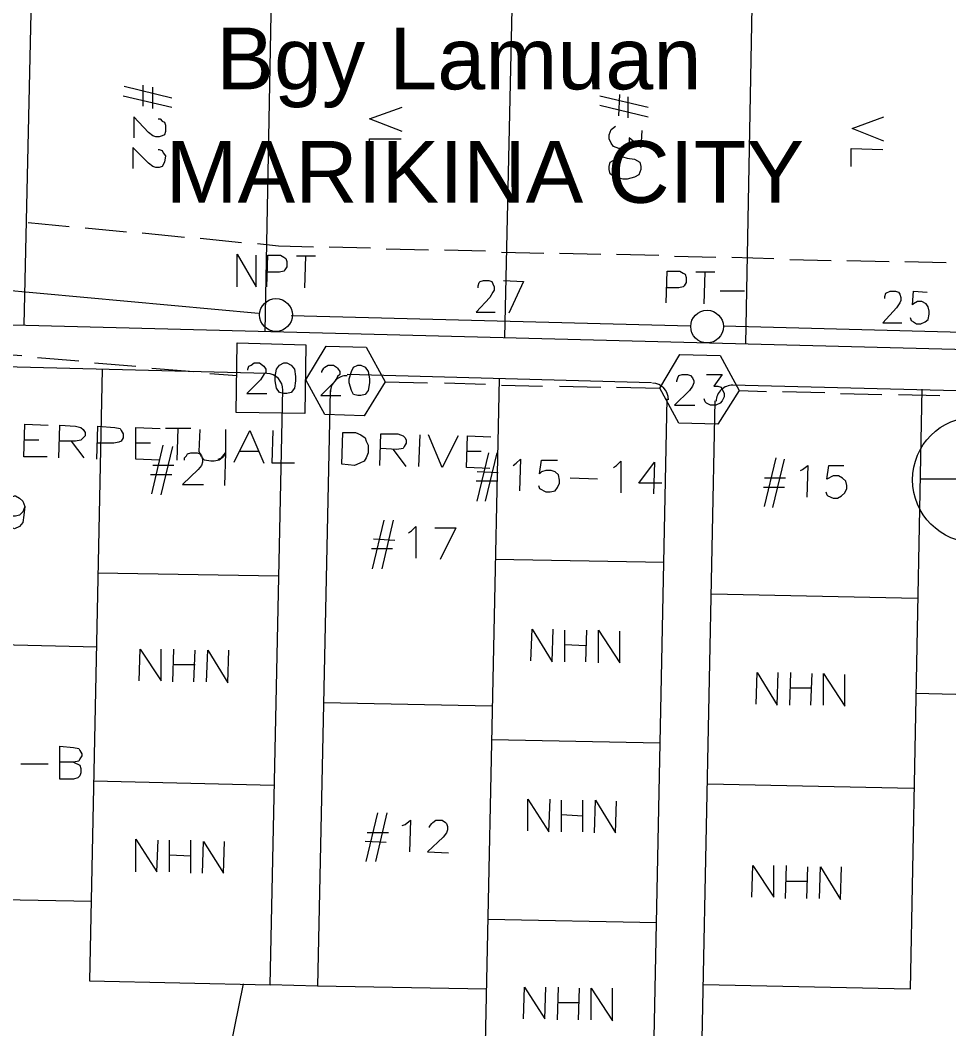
# Model space of a CAD drawing. Header units: millimetres. Extents: x 3.6 to 37.8, y 0.6 to 28.7.
# Drawn here: x 16 to 19.666, y 12.185 to 16.167 of the extents above; entities that cross this region are included whole.
import ezdxf

# ---------------------------------------------------------------- set-up
doc = ezdxf.new("R2010")
doc.units = ezdxf.units.MM
for name, color, linetype, true_color in [('PDF_S45$Cable-565', 23, 'Continuous', 0xdd8a6e), ('PDF_S45$LOTS', 254, 'Continuous', 0xdcdcdc), ('PDF_S45$ROAD', 8, 'Continuous', 0x808080), ('PDF_S45$SDU', 157, 'Continuous', 0x396472)]:
    doc.layers.add(name, color=color, linetype=linetype, true_color=true_color)
for name, color, linetype in [('PDF_S45$NAME-ROAD', 7, 'Continuous'), ('PDF_S45$Passives-TapOffs', 7, 'Continuous'), ('PDF_S45$POLE', 7, 'Continuous'), ('PDF_S45$strand', 7, 'Continuous'), ('PDF_S45$Symbols-EndOfLine', 7, 'Continuous'), ('PDF_Text', 7, 'Continuous')]:
    doc.layers.add(name, color=color, linetype=linetype)
doc.styles.add('PDF Swiss721BT-LightCondensed', font='arial.ttf')

msp = doc.modelspace()

# ---------------------------------------------------------------- linework, layer by layer
at = {"layer": 'PDF_S45$Cable-565', "lineweight": 13}
for points in [[(16.0317, 15.3684), (16.1943, 15.3517)], [(16.2568, 15.3475), (16.4195, 15.3309)], [(16.482, 15.3267), (16.6488, 15.31)], [(16.7114, 15.3058), (16.874, 15.2892)], [(16.9365, 15.285), (17.0199, 15.2766), (17.1575, 15.2725)], [(17.2201, 15.2725), (17.3827, 15.2683)], [(17.4453, 15.2641), (17.612, 15.26)], [(17.6746, 15.26), (17.8372, 15.2558)], [(17.8998, 15.2516), (18.0666, 15.2475)], [(18.1291, 15.2475), (18.2917, 15.2433)], [(18.3543, 15.2433), (18.5211, 15.2391)], [(18.5836, 15.2349), (18.7462, 15.2308)], [(18.8088, 15.2308), (18.9756, 15.2266)], [(19.0381, 15.2224), (19.2007, 15.2183)], [(19.2633, 15.2183), (19.4301, 15.2141)], [(19.4926, 15.2141), (19.6553, 15.2099)], [(15.844, 14.8555), (16.0067, 14.843)], [(16.0692, 14.8346), (16.2318, 14.8221)], [(16.2944, 14.8138), (16.457, 14.8013)], [(16.5195, 14.7929), (16.6863, 14.7804)], [(16.7489, 14.7721), (16.8573, 14.7638)], [(17.4411, 14.7387), (17.6079, 14.7346)], [(17.6746, 14.7346), (17.8372, 14.7304)], [(17.8998, 14.7262), (18.0624, 14.7221)], [(18.1291, 14.7221), (18.2917, 14.7179)], [(18.3543, 14.7179), (18.5252, 14.7137)], [(18.838, 14.7054), (18.9464, 14.7012)], [(19.0089, 14.7012), (19.1757, 14.697)], [(19.2383, 14.6929), (19.4009, 14.6887)], [(19.4676, 14.6887), (19.6302, 14.6845)]]:
    msp.add_lwpolyline(points, dxfattribs=at)
at = {"layer": 'PDF_S45$LOTS', "lineweight": 0}
for points in [[(16.0484, 16.4901), (16.015, 14.9639)], [(16.9949, 16.4692), (16.9657, 14.9389)], [(17.9456, 16.4484), (17.9123, 14.9139)], [(18.8922, 16.4317), (18.863, 14.8889)], [(16.3236, 14.7888), (16.2735, 12.3744), (16.9866, 12.3578)], [(17.8914, 14.7512), (17.8164, 11.1902), (18.4835, 11.1777)], [(19.5594, 14.7095), (19.5135, 12.3411), (18.6962, 12.3578)], [(18.5419, 14.0257), (17.8747, 14.0382)], [(17.0199, 13.9715), (16.3069, 13.984)], [(19.5427, 13.8839), (18.7296, 13.9006)], [(16.3027, 13.6921), (15.5938, 13.7088)], [(20.2224, 13.492), (19.5343, 13.5086)], [(17.8622, 13.4586), (17.1992, 13.4711)], [(18.5252, 13.3127), (17.8622, 13.3252)], [(17.0032, 13.1459), (16.2902, 13.1625)], [(19.526, 13.1334), (18.7129, 13.15)], [(16.2819, 12.6872), (15.156, 12.708)], [(18.5127, 12.6038), (17.8456, 12.6163)], [(16.3945, 9.9643), (16.8823, 12.3619)], [(17.8414, 12.3411), (17.1742, 12.3536)]]:
    msp.add_lwpolyline(points, dxfattribs=at)
at = {"layer": 'PDF_S45$NAME-ROAD', "lineweight": 9}
for points in [[(16.1067, 14.4427), (16.015, 14.4427), (16.0192, 14.5719), (16.1109, 14.5678)], [(16.1526, 14.4385), (16.1568, 14.5678), (16.2193, 14.5636), (16.2402, 14.5594), (16.2485, 14.5511), (16.2568, 14.5386), (16.2568, 14.5261), (16.2402, 14.5094), (16.2193, 14.5052), (16.1526, 14.5052)], [(16.3027, 14.4343), (16.3069, 14.5636), (16.3736, 14.5594), (16.3945, 14.5553), (16.3986, 14.5469), (16.407, 14.5344), (16.407, 14.5177), (16.3986, 14.5052), (16.3903, 14.5011), (16.3694, 14.4969), (16.3069, 14.4969)], [(16.5487, 14.4302), (16.457, 14.4343), (16.457, 14.5594), (16.5529, 14.5553)], [(16.6738, 14.5553), (16.5738, 14.5553)], [(16.6196, 14.4302), (16.6238, 14.5553)], [(16.8114, 14.5511), (16.8114, 14.4594), (16.8031, 14.4427), (16.7864, 14.4302), (16.7656, 14.426), (16.7531, 14.426), (16.728, 14.4302), (16.7155, 14.4427), (16.7072, 14.4635), (16.7114, 14.5511)], [(16.8448, 14.4218), (16.9073, 14.5469), (16.9616, 14.4177)], [(17.0825, 14.4177), (16.9949, 14.4177), (16.9991, 14.5469)], [(16.0734, 14.5094), (16.015, 14.5094)], [(16.2527, 14.4385), (16.2026, 14.5052)], [(16.5154, 14.4969), (16.457, 14.4969)], [(17.4202, 14.4093), (17.4244, 14.5344), (17.4911, 14.5344), (17.512, 14.5261), (17.5203, 14.5177), (17.5245, 14.5094), (17.5245, 14.4969), (17.5161, 14.4844), (17.512, 14.476), (17.4869, 14.4719), (17.4244, 14.476)], [(17.5745, 14.4052), (17.5787, 14.5302)], [(17.7288, 14.5261), (17.6663, 14.401), (17.612, 14.5302)], [(17.8539, 14.3968), (17.7622, 14.401), (17.7663, 14.5261), (17.8581, 14.5219)], [(16.9407, 14.4635), (16.8656, 14.4635)], [(17.5245, 14.4052), (17.4744, 14.4719)], [(17.8205, 14.4635), (17.7622, 14.4635)]]:
    msp.add_lwpolyline(points, dxfattribs=at)
msp.add_lwpolyline([(17.2743, 14.5386), (17.3243, 14.5386), (17.3452, 14.5302), (17.3619, 14.5177), (17.366, 14.5052), (17.3744, 14.4885), (17.3744, 14.4594), (17.366, 14.4385), (17.3577, 14.426), (17.341, 14.4177), (17.3202, 14.4093), (17.2701, 14.4135)], close=True, dxfattribs=at)
at = {"layer": 'PDF_S45$Passives-TapOffs', "lineweight": 9}
for points in [[(16.8573, 14.893), (17.1283, 14.8847), (17.1242, 14.6136), (16.8531, 14.6178)], [(17.2034, 14.6095), (17.1283, 14.7471), (17.2076, 14.8805), (17.366, 14.8763), (17.4411, 14.7387), (17.3577, 14.6053)], [(17.0408, 14.8138), (17.0533, 14.8138), (17.07, 14.8055), (17.0825, 14.7888), (17.0866, 14.7596), (17.0866, 14.7429), (17.0825, 14.7137), (17.07, 14.697), (17.0533, 14.6929), (17.0408, 14.6929), (17.0241, 14.697), (17.0116, 14.7137), (17.0074, 14.7429), (17.0074, 14.7596), (17.0116, 14.7888), (17.0241, 14.8055)], [(18.6003, 14.5761), (18.5252, 14.7137), (18.6045, 14.8472), (18.7629, 14.843), (18.838, 14.7054), (18.7546, 14.5719)], [(17.3327, 14.8055), (17.3452, 14.8055), (17.3619, 14.7971), (17.3744, 14.7804), (17.3785, 14.7512), (17.3785, 14.7346), (17.3744, 14.7054), (17.3619, 14.6887), (17.3452, 14.6845), (17.3327, 14.6845), (17.316, 14.6887), (17.3076, 14.7054), (17.2993, 14.7346), (17.2993, 14.7512), (17.3076, 14.7804), (17.316, 14.7971)]]:
    msp.add_lwpolyline(points, close=True, dxfattribs=at)
for points in [[(16.899, 14.7846), (16.899, 14.7888), (16.9032, 14.8013), (16.9115, 14.8055), (16.924, 14.8138), (16.9449, 14.8138), (16.9574, 14.8055), (16.9616, 14.8013), (16.9699, 14.7888), (16.9699, 14.7763), (16.9616, 14.7679), (16.949, 14.7471), (16.8948, 14.6929), (16.9741, 14.6929)], [(17.1909, 14.7763), (17.1909, 14.7804), (17.1992, 14.7929), (17.2034, 14.7971), (17.2159, 14.8055), (17.2368, 14.8055), (17.2493, 14.7971), (17.2534, 14.7929), (17.2618, 14.7804), (17.2618, 14.7679), (17.2534, 14.7596), (17.2451, 14.7429), (17.1867, 14.6845), (17.2659, 14.6845)], [(18.592, 14.7387), (18.592, 14.7429), (18.5961, 14.7554), (18.6003, 14.7638), (18.6128, 14.7679), (18.6337, 14.7679), (18.6462, 14.7638), (18.6545, 14.7554), (18.6587, 14.7429), (18.6587, 14.7346), (18.6545, 14.7221), (18.642, 14.7054), (18.5836, 14.647), (18.6628, 14.647)], [(18.7087, 14.7679), (18.7713, 14.7679), (18.7379, 14.7221), (18.7546, 14.7221), (18.7671, 14.7179), (18.7796, 14.6929), (18.7796, 14.6804), (18.7713, 14.6637), (18.7629, 14.6553), (18.7462, 14.647), (18.7254, 14.647), (18.7087, 14.6553), (18.7045, 14.6595), (18.7004, 14.672)]]:
    msp.add_lwpolyline(points, dxfattribs=at)
at = {"layer": 'PDF_S45$POLE', "lineweight": 0}
for points in [[(16.8573, 15.114), (16.8573, 15.2433), (16.9324, 15.114), (16.9324, 15.2391)], [(16.9741, 15.114), (16.9782, 15.2391), (17.0283, 15.2391), (17.0408, 15.2308), (17.0491, 15.2266), (17.0533, 15.2141), (17.0533, 15.1932), (17.0449, 15.1807), (17.0408, 15.1766), (17.0241, 15.1724), (16.9741, 15.1724)], [(17.1659, 15.2349), (17.0908, 15.2349)], [(17.1242, 15.1099), (17.1283, 15.2349)], [(18.5503, 15.0515), (18.5544, 15.1766), (18.6045, 15.1766), (18.617, 15.1682), (18.6253, 15.1641), (18.6295, 15.1516), (18.6295, 15.1307), (18.6211, 15.1182), (18.617, 15.114), (18.6003, 15.1099), (18.5503, 15.1099)], [(18.7421, 15.1724), (18.667, 15.1724)], [(18.7004, 15.0473), (18.7045, 15.1724)], [(18.8588, 15.0973), (18.7629, 15.0973)]]:
    msp.add_lwpolyline(points, dxfattribs=at)
for centre in [(17.0101, 15.003), (18.7115, 14.9571)]:
    msp.add_circle(centre, 0.0646, dxfattribs=at)
at = {"layer": 'PDF_S45$ROAD', "lineweight": 0}
for points in [[(15.156, 14.9848), (20.656, 14.843)], [(18.4919, 14.7346), (17.291, 14.7679)], [(17.2242, 14.7054), (17.1742, 12.3536), (16.9866, 12.3578), (17.0366, 14.7095)], [(20.6352, 14.6804), (18.8088, 14.7262)], [(18.7421, 14.6637), (18.6712, 11.1735), (18.4835, 11.1777), (18.5544, 14.672)]]:
    msp.add_lwpolyline(points, dxfattribs=at)
msp.add_lwpolyline([(17.0372, 14.7056, 0.412782), (16.9741, 14.7721), (15.6772, 14.8055)], format="xyb", dxfattribs=at)
for centre, start, end in [((17.2895, 14.6986), 88.5443, 178.8244), ((18.4946, 14.6694), 358.8245, 88.5443), ((18.8116, 14.661), 88.5443, 178.8244)]:
    msp.add_arc(centre, 0.0646, start, end, dxfattribs=at)
at = {"layer": 'PDF_S45$SDU', "lineweight": 0}
for points in [[(16.4111, 15.9063), (16.5988, 15.8604)], [(16.4862, 15.8271), (16.4862, 15.9105)], [(16.5237, 15.8187), (16.5237, 15.9021)], [(16.407, 15.8688), (16.5988, 15.8229)], [(18.2876, 15.8688), (18.4794, 15.8229)], [(18.3626, 15.7895), (18.3668, 15.8729)], [(18.4001, 15.7812), (18.4001, 15.8646)], [(17.5078, 15.727), (17.3785, 15.777), (17.5078, 15.8229)], [(18.2876, 15.8312), (18.4794, 15.7854)], [(16.5446, 15.777), (16.5529, 15.777), (16.5612, 15.7687), (16.5696, 15.7645), (16.5738, 15.752), (16.5738, 15.727), (16.5696, 15.7145), (16.5612, 15.7103), (16.5487, 15.7061), (16.5362, 15.7061), (16.5237, 15.7103), (16.507, 15.7228), (16.4487, 15.7854), (16.4487, 15.702)], [(19.4092, 15.6895), (19.2841, 15.7395), (19.4092, 15.7854)], [(18.4543, 15.7312), (18.4502, 15.6644), (18.4043, 15.702), (18.4043, 15.6853), (18.4001, 15.6728), (18.3751, 15.6603), (18.3626, 15.6603), (18.3418, 15.6686), (18.3334, 15.6811), (18.3251, 15.6978), (18.3251, 15.7145), (18.3334, 15.7353), (18.3376, 15.7395), (18.3501, 15.7478)], [(17.3785, 15.6269), (17.3785, 15.6978), (17.5036, 15.6978)], [(16.5446, 15.6561), (16.5487, 15.6561), (16.5612, 15.6519), (16.5654, 15.6436), (16.5738, 15.6311), (16.5696, 15.6061), (16.5612, 15.5894), (16.5487, 15.5852), (16.5362, 15.5852), (16.5237, 15.5894), (16.507, 15.6019), (16.4445, 15.6644), (16.4445, 15.581)], [(19.28, 15.5894), (19.28, 15.6603), (19.4051, 15.6561)], [(16.5195, 14.2967), (16.5654, 14.4885)], [(16.5571, 14.2926), (16.6029, 14.4844)], [(16.6488, 14.4302), (16.6488, 14.4385), (16.6572, 14.4469), (16.6613, 14.4552), (16.6738, 14.4594), (16.6989, 14.4594), (16.7114, 14.4552), (16.7155, 14.4469), (16.7197, 14.4343), (16.7197, 14.4218), (16.7155, 14.4093), (16.703, 14.3926), (16.6405, 14.3343), (16.7239, 14.3343)], [(16.7822, 14.4343), (16.7948, 14.4385), (16.8114, 14.4594), (16.8073, 14.3301)], [(17.8039, 14.2675), (17.8497, 14.4594)], [(17.8372, 14.2675), (17.8831, 14.4594)], [(17.9456, 14.4093), (17.9581, 14.4177), (17.9748, 14.4343), (17.9706, 14.3092)], [(18.0457, 14.3301), (18.0499, 14.3176), (18.0749, 14.3051), (18.0916, 14.3051), (18.1124, 14.3092), (18.1208, 14.3218), (18.1291, 14.3384), (18.1291, 14.3509), (18.1249, 14.3718), (18.1124, 14.3843), (18.0957, 14.3885), (18.0749, 14.3885), (18.0582, 14.3843), (18.0499, 14.376), (18.0582, 14.4302), (18.1208, 14.4302)], [(18.3418, 14.401), (18.3543, 14.4093), (18.371, 14.426), (18.371, 14.3009)], [(18.5336, 14.3384), (18.4418, 14.3384), (18.5044, 14.4218), (18.5002, 14.2967)], [(18.9381, 14.2467), (18.9839, 14.4385)], [(18.9714, 14.2425), (19.0173, 14.4343)], [(16.6071, 14.4093), (16.5237, 14.4093)], [(17.8873, 14.3801), (17.8039, 14.3843)], [(19.0798, 14.3885), (19.0882, 14.3926), (19.109, 14.4093), (19.1048, 14.2842)], [(19.1799, 14.3051), (19.1841, 14.2926), (19.1882, 14.2884), (19.2091, 14.2801), (19.2258, 14.2801), (19.2424, 14.2884), (19.255, 14.3009), (19.2633, 14.3176), (19.2633, 14.3301), (19.2591, 14.3468), (19.2466, 14.3593), (19.2299, 14.3676), (19.2091, 14.3676), (19.1841, 14.3551), (19.1924, 14.4093), (19.2508, 14.4093)], [(16.5988, 14.3718), (16.5154, 14.3718)], [(17.8831, 14.3468), (17.7997, 14.3468)], [(18.2792, 14.3551), (18.1708, 14.3593)], [(19.0214, 14.3593), (18.9381, 14.3593)], [(19.0173, 14.3218), (18.9339, 14.3218)], [(16.0192, 14.2467), (16.015, 14.2133), (16.0108, 14.1842), (15.9983, 14.1675), (15.9775, 14.1591), (15.9691, 14.1633), (15.9483, 14.1675), (15.9441, 14.18)], [(17.391, 14.0007), (17.4369, 14.1925)], [(17.4286, 14.0007), (17.4744, 14.1925)], [(17.5328, 14.1425), (17.5453, 14.1508), (17.562, 14.1675), (17.562, 14.0424)], [(17.6371, 14.1633), (17.7205, 14.1633), (17.6579, 14.0382)], [(17.4786, 14.1133), (17.3952, 14.1174)], [(17.4703, 14.0799), (17.3869, 14.0799)], [(18.0165, 13.6379), (18.0207, 13.763), (18.0999, 13.6337), (18.1041, 13.763)], [(18.15, 13.6337), (18.15, 13.7588)], [(18.2333, 13.6337), (18.2375, 13.7588)], [(18.2834, 13.6296), (18.2834, 13.7588), (18.3668, 13.6296), (18.3668, 13.7547)], [(18.2333, 13.6963), (18.15, 13.7005)], [(16.4695, 13.5587), (16.4737, 13.6838), (16.5571, 13.5587), (16.5571, 13.6838)], [(16.6029, 13.5545), (16.6071, 13.6838)], [(16.6863, 13.5545), (16.6905, 13.6796)], [(16.7364, 13.5545), (16.7405, 13.6796), (16.8198, 13.5503), (16.8239, 13.6796)], [(16.6905, 13.6212), (16.6071, 13.6212)], [(18.9047, 13.4669), (18.9089, 13.592), (18.9881, 13.4628), (18.9923, 13.592)], [(19.0381, 13.4628), (19.0423, 13.592)], [(19.1215, 13.4628), (19.1257, 13.5879)], [(19.1716, 13.4628), (19.1716, 13.5879), (19.255, 13.4586), (19.255, 13.5837)], [(19.1215, 13.5295), (19.0381, 13.5295)], [(16.211, 13.2376), (16.236, 13.2251), (16.2402, 13.2126), (16.2402, 13.1959), (16.236, 13.1834), (16.2277, 13.1751), (16.211, 13.1709), (16.1568, 13.1709), (16.1568, 13.3001), (16.211, 13.296), (16.2318, 13.2918), (16.236, 13.2835), (16.2443, 13.271), (16.2443, 13.2626), (16.236, 13.2501), (16.2318, 13.2418), (16.211, 13.2376), (16.1568, 13.2376)], [(16.1109, 13.2293), (16.0025, 13.2293)], [(18.004, 12.9666), (18.004, 13.0917), (18.0874, 12.9624), (18.0916, 13.0917)], [(18.1374, 12.9624), (18.1374, 13.0875)], [(18.2208, 12.9624), (18.2208, 13.0875)], [(18.2667, 12.9582), (18.2709, 13.0875), (18.3501, 12.9582), (18.3543, 13.0833)], [(17.366, 12.8456), (17.4119, 13.0374)], [(17.4036, 12.8456), (17.4494, 13.0374)], [(18.2208, 13.0249), (18.1374, 13.0291)], [(17.5078, 12.9874), (17.5203, 12.9916), (17.5412, 13.0083), (17.537, 12.8832)], [(17.6162, 12.9791), (17.6162, 12.9832), (17.6246, 12.9957), (17.6287, 12.9999), (17.6412, 13.0083), (17.6663, 13.0083), (17.6788, 12.9999), (17.6829, 12.9957), (17.6871, 12.9832), (17.6871, 12.9707), (17.6829, 12.9582), (17.6704, 12.9415), (17.6079, 12.8832), (17.6913, 12.879)], [(17.4536, 12.9582), (17.3702, 12.9582)], [(16.457, 12.8039), (16.457, 12.9332), (16.5404, 12.8039), (16.5446, 12.929)], [(16.5904, 12.8039), (16.5904, 12.929)], [(16.6738, 12.7998), (16.6738, 12.929)], [(16.7197, 12.7998), (16.7239, 12.9249), (16.8031, 12.7998), (16.8073, 12.9249)], [(17.4453, 12.9207), (17.3619, 12.9249)], [(16.6738, 12.8665), (16.5904, 12.8707)], [(18.888, 12.7039), (18.8922, 12.829), (18.9756, 12.7039), (18.9756, 12.829)], [(19.0214, 12.6997), (19.0256, 12.829)], [(19.1048, 12.6997), (19.109, 12.8248)], [(19.1549, 12.6997), (19.1591, 12.8248), (19.2383, 12.6955), (19.2424, 12.8248)], [(19.109, 12.7664), (19.0256, 12.7664)], [(17.9873, 12.2243), (17.9915, 12.3494), (18.0707, 12.2243), (18.0749, 12.3494)], [(18.1208, 12.2202), (18.1249, 12.3494)], [(18.2042, 12.2202), (18.2083, 12.3453)], [(18.2542, 12.2202), (18.2542, 12.3453), (18.3376, 12.216), (18.3376, 12.3453)], [(18.2042, 12.2869), (18.1208, 12.2869)]]:
    msp.add_lwpolyline(points, dxfattribs=at)
for points in [[(18.4502, 15.5894), (18.4502, 15.5769), (18.4418, 15.556), (18.4252, 15.5477), (18.396, 15.5393), (18.3793, 15.5393), (18.3459, 15.5477), (18.3293, 15.5602), (18.3251, 15.5769), (18.3251, 15.5894), (18.3293, 15.6061), (18.3501, 15.6186), (18.3793, 15.6269), (18.396, 15.6227), (18.4252, 15.6186), (18.446, 15.6061)], [(16.0108, 14.2258), (15.9983, 14.2133), (15.9816, 14.2092), (15.9733, 14.2092), (15.9566, 14.2175), (15.9441, 14.23), (15.9399, 14.2467), (15.9399, 14.2509), (15.9441, 14.2717), (15.9566, 14.2801), (15.9775, 14.2884), (15.9816, 14.2884), (15.9983, 14.2801), (16.0108, 14.2675), (16.0192, 14.2467)]]:
    msp.add_lwpolyline(points, close=True, dxfattribs=at)
at = {"layer": 'PDF_S45$strand', "color": 254, "lineweight": 0, "true_color": 0xdcdcdc}
for points in [[(14.5264, 15.2308), (16.9407, 15.0098)], [(17.07, 15.0014), (18.6462, 14.9597)], [(18.7754, 14.9597), (20.2182, 14.9222)]]:
    msp.add_lwpolyline(points, dxfattribs=at)
at = {"layer": 'PDF_S45$strand', "lineweight": 0}
for points in [[(17.808, 15.1099), (17.808, 15.1182), (17.8122, 15.1307), (17.8164, 15.1349), (17.8289, 15.139), (17.8497, 15.139), (17.8622, 15.1349), (17.8664, 15.1265), (17.8706, 15.114), (17.8706, 15.1015), (17.8664, 15.0932), (17.8539, 15.0723), (17.7997, 15.0139), (17.8747, 15.0139)], [(17.9081, 15.139), (17.9873, 15.1349), (17.929, 15.0098)], [(19.4134, 15.0682), (19.4134, 15.0765), (19.4176, 15.089), (19.4343, 15.0973), (19.4551, 15.0973), (19.4676, 15.0932), (19.4718, 15.0848), (19.476, 15.0723), (19.476, 15.0598), (19.4718, 15.0515), (19.4593, 15.0306), (19.4051, 14.9722), (19.4801, 14.9722)], [(19.5135, 14.9931), (19.5177, 14.9806), (19.526, 14.9764), (19.5385, 14.9681), (19.5552, 14.9681), (19.5719, 14.9764), (19.5844, 14.9848), (19.5885, 15.0056), (19.5885, 15.0181), (19.5844, 15.0348), (19.576, 15.0473), (19.5594, 15.0556), (19.5427, 15.0556), (19.526, 15.0473), (19.5218, 15.0431), (19.526, 15.0973), (19.5802, 15.0932)]]:
    msp.add_lwpolyline(points, dxfattribs=at)
at = {"layer": 'PDF_S45$Symbols-EndOfLine', "color": 15, "lineweight": 0, "true_color": 0x954a4a}
msp.add_lwpolyline([(19.9847, 14.3551), (19.5552, 14.3551)], dxfattribs=at)
msp.add_circle((19.7707, 14.3524), 0.2481, dxfattribs=at)

# ---------------------------------------------------------------- texts
at = {"layer": 'PDF_Text', "color": 52, "true_color": 0xb8b800, "attachment_point": 4, "style": 'PDF Swiss721BT-LightCondensed'}
for s, insert, char_height in [('Bgy Lamuan', (16.7745, 15.979), 0.24415), ('MARIKINA CITY', (16.5744, 15.5662), 0.244146)]:
    msp.add_mtext(s, dxfattribs=dict(at, insert=insert, char_height=char_height))

doc.saveas('drawing.dxf')
